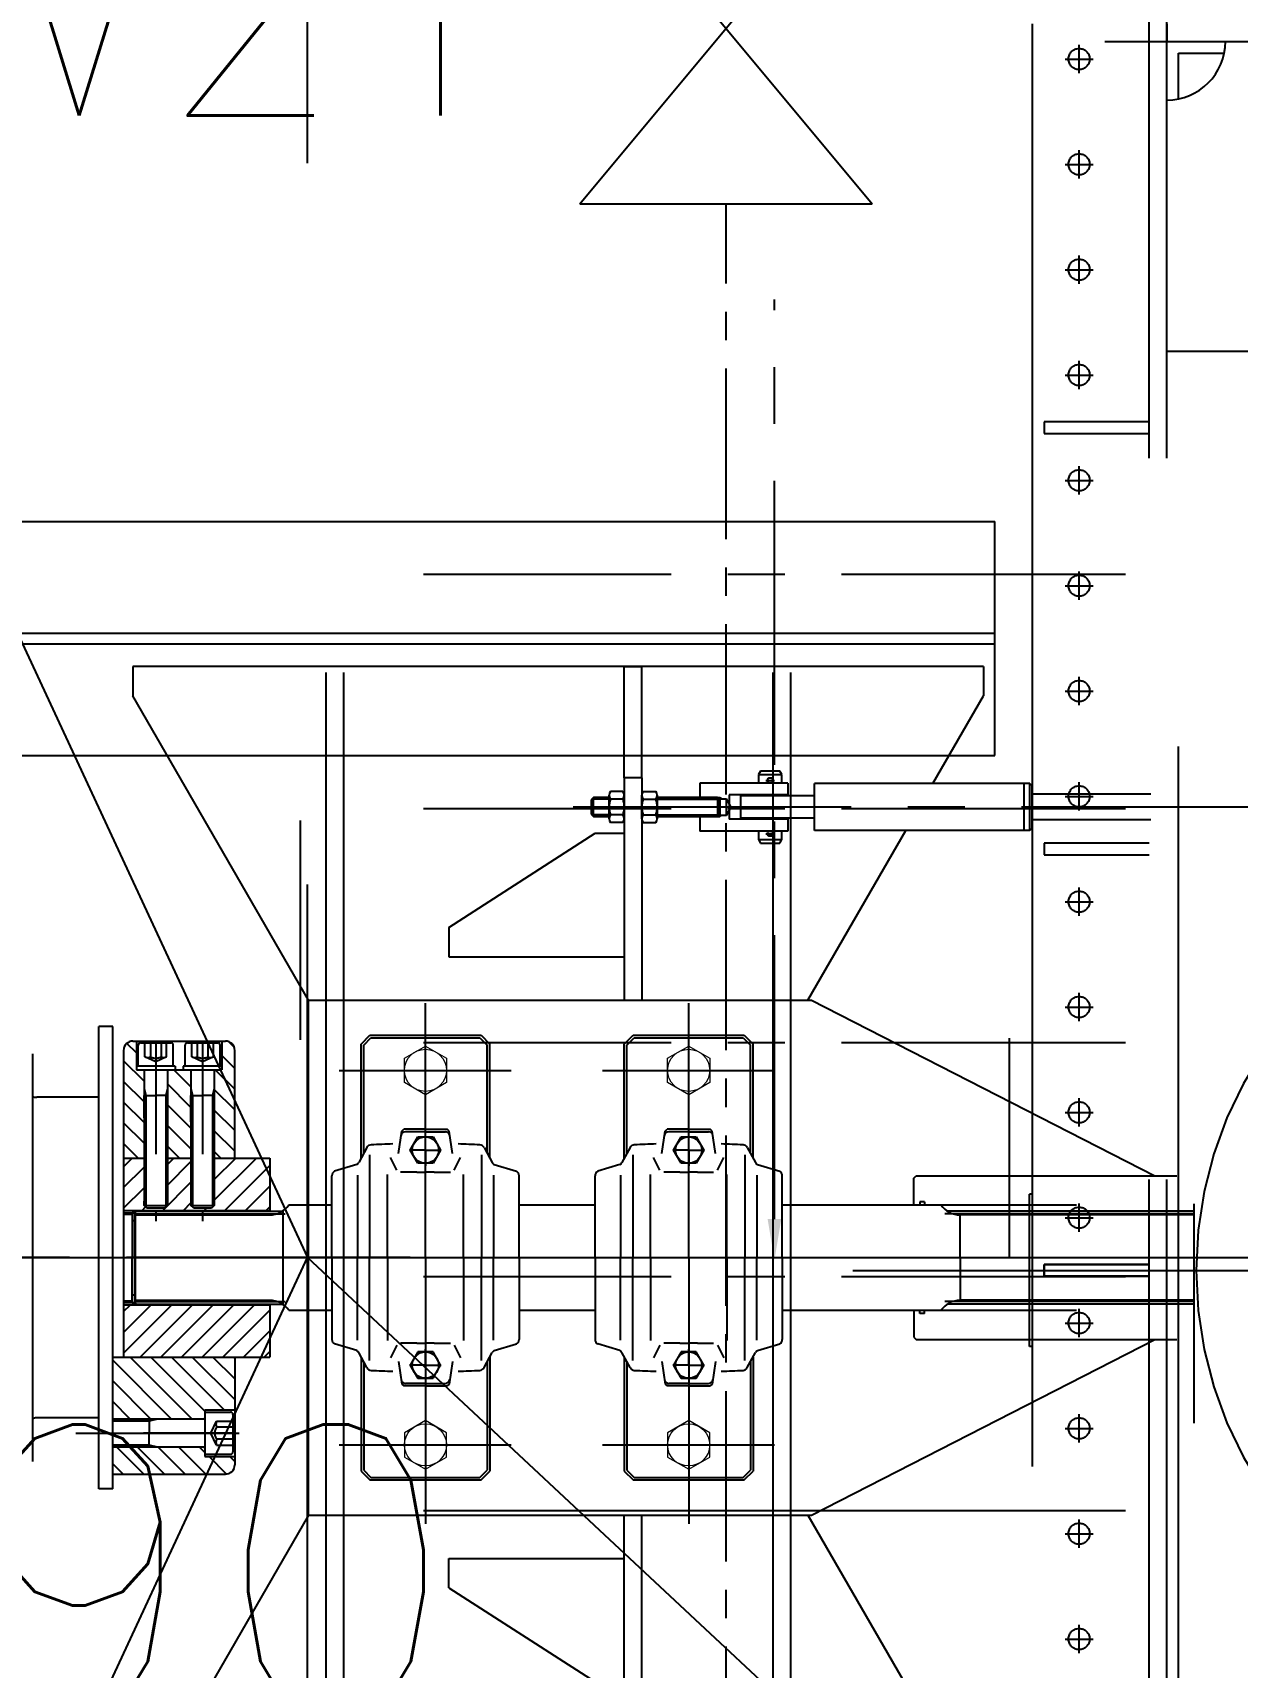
# Model space of a CAD drawing. Header units: millimetres. Extents: x 1638 to 3309, y -435 to 1865.
# Drawn here: x 2386.1 to 2391.4, y -280.11 to -272.92 of the extents above; entities that cross this region are included whole.
import ezdxf

# ---------------------------------------------------------------- set-up
doc = ezdxf.new("R2010")
doc.units = ezdxf.units.MM
for name, pattern in [('CENTER', [2, 1.25, -0.25, 0.25, -0.25]), ('CENTER2', [1.125, 0.75, -0.125, 0.125, -0.125]), ('HIDDEN', [9.525, 6.35, -3.175]), ('STRICHPUNKTIERT', [1, 0.5, -0.25, 0, -0.25]), ('VERDECKT', [0.375, 0.25, -0.125])]:
    doc.linetypes.add(name, pattern=pattern)
for name, color, linetype in [('25C', 3, 'Continuous'), ('25D', 3, 'CENTER'), ('25H', 2, 'HIDDEN'), ('35C', 2, 'Continuous'), ('50C', 7, 'Continuous'), ('Frame', 243, 'Continuous'), ('HATCH25C', 1, 'Continuous'), ('MC_1_2_025', 2, 'Continuous'), ('MC_1_7_050', 7, 'Continuous'), ('MC_3_2_025', 2, 'HIDDEN'), ('MC_6_3_025', 3, 'Continuous'), ('Ref-1', 6, 'CENTER'), ('Ref-2', 6, 'HIDDEN')]:
    doc.layers.add(name, color=color, linetype=linetype)
doc.layers.add('ballast', color=1, linetype='HIDDEN', lineweight=25)
doc.styles.add('ROMANS', font='ROMANS.SHX')

# ---------------------------------------------------------------- blocks, each defined once
blk = doc.blocks.new('EXISTING BALLAST SYSTEM')
at = {"color": 8, "linetype": 'HIDDEN'}
for p, q in [((2387.3074, -292.5447), (2387.3074, -264.0777)), ((2397.9435, -288.2366), (2387.3074, -278.3112))]:
    blk.add_line(p, q, dxfattribs=at)
at = {"color": 8}
for p, q in [((2388.506, -273.6729), (2389.7938, -272.1275)), ((2388.506, -272.1275), (2389.7938, -273.6729)), ((2391.0137, -284.3169), (2391.0137, -272.4177)), ((2391.091, -284.3169), (2391.091, -272.4177)), ((2391.091, -272.9586), (2391.091, -272.6855)), ((2390.4986, -272.8813), (2390.4986, -283.8533)), ((2391.091, -272.8813), (2391.091, -272.9586)), ((2390.818, -272.9586), (2391.091, -272.9586)), ((2391.091, -273.2316), (2391.091, -272.9586)), ((2391.091, -272.9586), (2399.3226, -272.9586)), ((2391.091, -272.9586), (2391.091, -272.9586)), ((2391.091, -272.9586), (2391.091, -272.9586)), ((2391.091, -272.9586), (2391.364, -272.9586)), ((2390.7046, -273.0358), (2390.7046, -272.974)), ((2391.1425, -273.2109), (2391.1425, -273.0101)), ((2391.1425, -273.0101), (2391.3433, -273.0101)), ((2390.6428, -273.0358), (2390.7046, -273.0358)), ((2390.7046, -273.0976), (2390.7046, -273.0358)), ((2390.7046, -273.0358), (2390.7046, -273.0358)), ((2390.7046, -273.0358), (2390.7046, -273.0358)), ((2390.7046, -273.0358), (2390.7665, -273.0358)), ((2390.7046, -273.4994), (2390.7046, -273.4376)), ((2390.6428, -273.4994), (2390.7046, -273.4994)), ((2390.7046, -273.4994), (2390.7046, -273.4994)), ((2390.7046, -273.4994), (2390.7046, -273.4994)), ((2390.7046, -273.5612), (2390.7046, -273.4994)), ((2390.7046, -273.4994), (2390.7665, -273.4994)), ((2388.506, -273.6729), (2389.7938, -273.6729)), ((2390.6428, -273.963), (2390.7046, -273.963)), ((2390.7046, -273.963), (2390.7046, -273.9012)), ((2390.7046, -273.963), (2390.7046, -273.963)), ((2390.7046, -273.963), (2390.7046, -273.963)), ((2390.7046, -274.0248), (2390.7046, -273.963)), ((2390.7046, -273.963), (2390.7665, -273.963)), ((2392.044, -274.3236), (2391.091, -274.3236)), ((2390.7046, -274.4266), (2390.7046, -274.3648)), ((2390.6428, -274.4266), (2390.7046, -274.4266)), ((2390.7046, -274.4885), (2390.7046, -274.4266)), ((2390.7046, -274.4266), (2390.7046, -274.4266)), ((2390.7046, -274.4266), (2390.7046, -274.4266)), ((2390.7046, -274.4266), (2390.7665, -274.4266)), ((2390.5501, -274.6327), (2390.5501, -274.6842)), ((2391.0137, -274.6327), (2390.5501, -274.6327)), ((2390.5501, -274.6842), (2391.0137, -274.6842)), ((2390.7046, -274.8902), (2390.7046, -274.8284)), ((2391.1425, -282.411), (2391.1425, -274.7872)), ((2390.6428, -274.8902), (2390.7046, -274.8902)), ((2390.7046, -274.8902), (2390.7046, -274.8902)), ((2390.7046, -274.8902), (2390.7046, -274.8902)), ((2390.7046, -274.9521), (2390.7046, -274.8902)), ((2390.7046, -274.8902), (2390.7665, -274.8902)), ((2390.7046, -275.3539), (2390.7046, -275.292)), ((2390.6428, -275.3539), (2390.7046, -275.3539)), ((2390.7046, -275.4157), (2390.7046, -275.3539)), ((2390.7046, -275.3539), (2390.7665, -275.3539)), ((2390.7046, -275.3539), (2390.7046, -275.3539)), ((2390.7046, -275.3539), (2390.7046, -275.3539)), ((2390.7046, -275.8175), (2390.7046, -275.7556)), ((2390.6428, -275.8175), (2390.7046, -275.8175)), ((2390.7046, -275.8175), (2390.7046, -275.8175)), ((2390.7046, -275.8175), (2390.7046, -275.8175)), ((2390.7046, -275.8793), (2390.7046, -275.8175)), ((2390.7046, -275.8175), (2390.7665, -275.8175)), ((2390.7046, -276.2811), (2390.7046, -276.2192)), ((2390.6428, -276.2811), (2390.7046, -276.2811)), ((2390.7046, -276.2811), (2390.7046, -276.2811)), ((2390.7046, -276.2811), (2390.7046, -276.2811)), ((2390.7046, -276.3429), (2390.7046, -276.2811)), ((2390.7046, -276.2811), (2390.7665, -276.2811)), ((2390.5501, -276.4871), (2390.5501, -276.5386)), ((2391.0137, -276.4871), (2390.5501, -276.4871)), ((2390.5501, -276.5386), (2391.0137, -276.5386)), ((2390.7046, -276.7447), (2390.7046, -276.6829)), ((2390.6428, -276.7447), (2390.7046, -276.7447)), ((2390.7046, -276.7447), (2390.7046, -276.7447)), ((2390.7046, -276.7447), (2390.7046, -276.7447)), ((2390.7046, -276.8065), (2390.7046, -276.7447)), ((2390.7046, -276.7447), (2390.7665, -276.7447)), ((2390.7046, -277.2083), (2390.7046, -277.1465)), ((2390.6428, -277.2083), (2390.7046, -277.2083)), ((2390.7046, -277.2083), (2390.7046, -277.2083)), ((2390.7046, -277.2083), (2390.7046, -277.2083)), ((2390.7046, -277.2701), (2390.7046, -277.2083)), ((2390.7046, -277.2083), (2390.7665, -277.2083)), ((2390.7046, -277.6719), (2390.7046, -277.6101)), ((2390.6428, -277.6719), (2390.7046, -277.6719)), ((2390.7046, -277.6719), (2390.7046, -277.6719)), ((2390.7046, -277.6719), (2390.7046, -277.6719)), ((2390.7046, -277.7337), (2390.7046, -277.6719)), ((2390.7046, -277.6719), (2390.7665, -277.6719)), ((2390.4986, -278.0325), (2390.4857, -278.0325)), ((2390.4857, -278.7021), (2390.4857, -278.0325)), ((2390.6428, -278.1355), (2390.7046, -278.1355)), ((2390.7046, -278.1355), (2390.7046, -278.0737)), ((2390.7046, -278.1355), (2390.7046, -278.1355)), ((2390.7046, -278.1355), (2390.7046, -278.1355)), ((2390.7046, -278.1973), (2390.7046, -278.1355)), ((2390.7046, -278.1355), (2390.7665, -278.1355)), ((2390.5501, -278.3415), (2391.0137, -278.3415)), ((2390.5501, -278.393), (2390.5501, -278.3415)), ((2390.5501, -278.3415), (2390.5501, -278.393)), ((2391.0137, -278.3415), (2390.5501, -278.3415)), ((2389.708, -278.3673), (2398.9158, -278.3673)), ((2391.0137, -278.393), (2390.5501, -278.393)), ((2390.5501, -278.393), (2391.0137, -278.393)), ((2390.7046, -278.5991), (2390.7046, -278.5373)), ((2390.6428, -278.5991), (2390.7046, -278.5991)), ((2390.7046, -278.5991), (2390.7046, -278.5991)), ((2390.7046, -278.5991), (2390.7046, -278.5991)), ((2390.7046, -278.6609), (2390.7046, -278.5991)), ((2390.7046, -278.5991), (2390.7665, -278.5991)), ((2390.4986, -278.7021), (2390.4857, -278.7021)), ((2390.7046, -279.0627), (2390.7046, -279.0009)), ((2390.6428, -279.0627), (2390.7046, -279.0627)), ((2390.7046, -279.0627), (2390.7046, -279.0627)), ((2390.7046, -279.0627), (2390.7046, -279.0627)), ((2390.7046, -279.1245), (2390.7046, -279.0627)), ((2390.7046, -279.0627), (2390.7665, -279.0627)), ((2390.7046, -279.5263), (2390.7046, -279.4645)), ((2390.6428, -279.5263), (2390.7046, -279.5263)), ((2390.7046, -279.5263), (2390.7046, -279.5263)), ((2390.7046, -279.5263), (2390.7046, -279.5263)), ((2390.7046, -279.5881), (2390.7046, -279.5263)), ((2390.7046, -279.5263), (2390.7665, -279.5263)), ((2390.7046, -279.9899), (2390.7046, -279.9281)), ((2390.6428, -279.9899), (2390.7046, -279.9899)), ((2390.7046, -279.9899), (2390.7046, -279.9899)), ((2390.7046, -279.9899), (2390.7046, -279.9899)), ((2390.7046, -280.0517), (2390.7046, -279.9899)), ((2390.7046, -279.9899), (2390.7665, -279.9899))]:
    blk.add_line(p, q, dxfattribs=at)
at = {"color": 8, "linetype": 'CENTER2'}
blk.add_line((2389.1499, -290.8984), (2389.1499, -273.6729), dxfattribs=at)
at = {"color": 8}
for centre in [(2390.7046, -273.0358), (2390.7046, -273.4994), (2390.7046, -273.963), (2390.7046, -274.4266), (2390.7046, -274.8902), (2390.7046, -275.3539), (2390.7046, -275.8175), (2390.7046, -276.2811), (2390.7046, -276.7447), (2390.7046, -277.2083), (2390.7046, -277.6719), (2390.7046, -278.1355), (2390.7046, -278.5991), (2390.7046, -279.0627), (2390.7046, -279.5263), (2390.7046, -279.9899)]:
    blk.add_circle(centre, 0.0464, dxfattribs=at)
for centre, radius, start, end in [((2391.091, -272.9586), 0.2576, 270, 0), ((2392.9454, -278.3673), 1.7256, 90, 270)]:
    blk.add_arc(centre, radius, start, end, dxfattribs=at)
at = {"layer": '25C', "color": 8}
for p, q in [((2387.4468, -277.487), (2388.2046, -277.487)), ((2388.6059, -277.487), (2389.3636, -277.487)), ((2387.58, -277.8586), (2387.58, -278.3112)), ((2387.7, -277.9261), (2387.6722, -277.8702)), ((2387.953, -277.9261), (2387.9808, -277.8702)), ((2388.0731, -277.8586), (2388.0731, -278.3112)), ((2388.739, -277.8586), (2388.739, -278.3112)), ((2388.859, -277.9261), (2388.8313, -277.8702)), ((2389.1121, -277.9261), (2389.1398, -277.8702)), ((2389.2321, -277.8586), (2389.2321, -278.3112)), ((2387.5267, -277.9481), (2387.5267, -278.3112)), ((2387.659, -278.3112), (2387.659, -277.946)), ((2387.7879, -277.9345), (2387.7168, -277.9345)), ((2387.7879, -277.9345), (2387.8265, -277.9345)), ((2387.8652, -277.9345), (2387.8265, -277.9345)), ((2387.8652, -277.9345), (2387.9363, -277.9345)), ((2387.994, -278.3112), (2387.994, -277.946)), ((2388.1264, -277.9481), (2388.1264, -278.3112)), ((2388.6857, -277.9481), (2388.6857, -278.3112)), ((2388.818, -278.3112), (2388.818, -277.946)), ((2388.9469, -277.9345), (2388.8758, -277.9345)), ((2388.9469, -277.9345), (2388.9855, -277.9345)), ((2389.0242, -277.9345), (2388.9855, -277.9345)), ((2389.0242, -277.9345), (2389.0953, -277.9345)), ((2389.153, -278.3112), (2389.153, -277.946)), ((2389.2854, -277.9481), (2389.2854, -278.3112)), ((2386.4975, -278.1137), (2386.549, -278.1137)), ((2386.549, -278.118), (2387.2088, -278.118)), ((2391.2109, -278.118), (2390.1132, -278.118)), ((2387.5267, -278.6743), (2387.5267, -278.3112)), ((2387.58, -278.7638), (2387.58, -278.3112)), ((2387.659, -278.3112), (2387.659, -278.6764)), ((2387.994, -278.3112), (2387.994, -278.6764)), ((2388.0731, -278.7638), (2388.0731, -278.3112)), ((2388.1264, -278.6743), (2388.1264, -278.3112)), ((2388.6857, -278.6743), (2388.6857, -278.3112)), ((2388.739, -278.7638), (2388.739, -278.3112)), ((2388.818, -278.3112), (2388.818, -278.6764)), ((2389.153, -278.3112), (2389.153, -278.6764)), ((2389.2321, -278.7638), (2389.2321, -278.3112)), ((2389.2854, -278.6743), (2389.2854, -278.3112)), ((2386.4975, -278.5088), (2386.549, -278.5088)), ((2386.549, -278.5044), (2387.2088, -278.5044)), ((2391.2109, -278.5044), (2390.1132, -278.5044)), ((2387.7, -278.6963), (2387.6722, -278.7522)), ((2387.7879, -278.6879), (2387.7168, -278.6879)), ((2387.7879, -278.6879), (2387.8265, -278.6879)), ((2387.8652, -278.6879), (2387.8265, -278.6879)), ((2387.8652, -278.6879), (2387.9363, -278.6879)), ((2387.953, -278.6963), (2387.9808, -278.7522)), ((2388.859, -278.6963), (2388.8313, -278.7522)), ((2388.9469, -278.6879), (2388.8758, -278.6879)), ((2388.9469, -278.6879), (2388.9855, -278.6879)), ((2389.0242, -278.6879), (2388.9855, -278.6879)), ((2389.0242, -278.6879), (2389.0953, -278.6879)), ((2389.1121, -278.6963), (2389.1398, -278.7522)), ((2387.4468, -279.1354), (2388.2046, -279.1354)), ((2388.6059, -279.1354), (2389.3636, -279.1354))]:
    blk.add_line(p, q, dxfattribs=at)
at = {"layer": '25D', "color": 8}
for p, q in [((2389.3255, -276.2107), (2389.3632, -276.2107)), ((2391.7007, -276.328), (2388.4772, -276.328)), ((2389.3255, -276.4453), (2389.3632, -276.4453)), ((2387.8265, -278.3112), (2387.8265, -277.1908)), ((2387.8265, -278.3112), (2387.8265, -277.1908)), ((2388.9855, -278.3112), (2388.9855, -277.1908)), ((2388.9855, -278.3112), (2388.9855, -277.1908)), ((2387.7598, -278.3112), (2370.6682, -278.3112)), ((2381.0194, -278.3112), (2394.9228, -278.3112)), ((2385.6402, -278.3112), (2387.1987, -278.3112)), ((2387.8265, -278.3112), (2387.8265, -279.4831)), ((2387.8265, -278.3112), (2387.8265, -279.4831)), ((2388.9855, -278.3112), (2388.9855, -279.4831)), ((2388.9855, -278.3112), (2388.9855, -279.4831)), ((2390.4201, -278.3112), (2392.2248, -278.3112)), ((2386.2866, -279.0839), (2387.0063, -279.0839))]:
    blk.add_line(p, q, dxfattribs=at)
at = {"layer": '25H', "color": 8}
for p, q in [((2385.7548, -275.5631), (2390.3331, -275.5631)), ((2385.7548, -275.6094), (2390.3331, -275.6094)), ((2387.3887, -275.7356), (2387.3887, -280.8868)), ((2387.4659, -275.7356), (2387.4659, -280.8868)), ((2389.356, -275.7356), (2389.356, -280.8868)), ((2389.4333, -275.7356), (2389.4333, -280.8868)), ((2386.6903, -276.1014), (2390.1317, -276.1014))]:
    blk.add_line(p, q, dxfattribs=at)
at = {"layer": '35C', "color": 8}
for p, q in [((2385.8835, -275.0711), (2390.3331, -275.0711)), ((2390.3331, -276.1014), (2390.3331, -275.0711)), ((2390.2832, -275.7099), (2386.5387, -275.7099)), ((2386.5387, -275.7099), (2386.5387, -275.8386)), ((2388.7022, -276.1992), (2388.7022, -275.7099)), ((2388.7022, -275.7099), (2388.7795, -275.7099)), ((2388.7795, -276.1992), (2388.7795, -275.7099)), ((2390.2832, -275.7099), (2390.2832, -275.8386)), ((2387.3114, -277.178), (2386.5387, -275.8386)), ((2390.0604, -276.225), (2390.2832, -275.8386)), ((2385.4461, -276.1014), (2386.6903, -276.1014)), ((2390.1317, -276.1014), (2390.3331, -276.1014)), ((2388.7022, -276.1992), (2388.7022, -277.178)), ((2388.7795, -276.1992), (2388.7022, -276.1992)), ((2388.7795, -276.1992), (2388.7795, -277.178)), ((2389.4216, -276.2224), (2389.0353, -276.2224)), ((2389.0353, -276.2224), (2389.0353, -276.2924)), ((2389.4216, -276.2224), (2389.4216, -276.2739)), ((2389.4216, -276.2739), (2389.164, -276.2739)), ((2389.164, -276.2739), (2389.164, -276.3821)), ((2389.0353, -276.3636), (2389.0353, -276.4336)), ((2389.4216, -276.3821), (2389.164, -276.3821)), ((2389.4216, -276.3821), (2389.4216, -276.4336)), ((2387.9295, -276.8585), (2388.5734, -276.4434)), ((2388.5734, -276.4434), (2388.7022, -276.4434)), ((2389.4216, -276.4336), (2389.0353, -276.4336)), ((2389.5106, -277.178), (2389.9415, -276.431)), ((2387.9295, -276.8585), (2387.9295, -276.9873)), ((2387.9295, -276.9873), (2388.7022, -276.9873)), ((2387.3114, -279.4445), (2387.3114, -277.178)), ((2387.3114, -277.178), (2389.5264, -277.178)), ((2389.5264, -277.178), (2391.0382, -277.9506)), ((2389.5264, -279.4445), (2391.0382, -278.6718)), ((2387.3114, -279.4445), (2386.5387, -280.7838)), ((2387.3114, -279.4445), (2389.5264, -279.4445)), ((2388.7022, -280.4232), (2388.7022, -279.4445)), ((2388.7795, -280.4232), (2388.7795, -279.4445)), ((2389.5106, -279.4445), (2389.9415, -280.1914)), ((2387.9295, -279.7639), (2387.9295, -279.6351)), ((2387.9295, -279.6351), (2388.7022, -279.6351)), ((2387.9295, -279.7639), (2388.5734, -280.179))]:
    blk.add_line(p, q, dxfattribs=at)
at = {"layer": '50C', "color": 8}
for p, q in [((2389.3017, -276.1695), (2389.2928, -276.185)), ((2389.2928, -276.185), (2389.2928, -276.2224)), ((2389.2928, -276.185), (2389.3958, -276.185)), ((2389.3869, -276.1695), (2389.3017, -276.1695)), ((2389.3958, -276.185), (2389.3869, -276.1695)), ((2389.3958, -276.2224), (2389.3958, -276.185)), ((2390.4879, -276.225), (2389.5401, -276.225)), ((2389.5401, -276.431), (2389.5401, -276.225)), ((2390.4621, -276.431), (2390.4621, -276.225)), ((2390.4879, -276.225), (2390.4982, -276.2353)), ((2390.4879, -276.431), (2390.4879, -276.225)), ((2390.4982, -276.4207), (2390.4982, -276.2353)), ((2389.5401, -276.2791), (2389.2155, -276.2791)), ((2389.2155, -276.3769), (2389.2155, -276.2791)), ((2391.0198, -276.2713), (2390.4982, -276.2713)), ((2389.5401, -276.3769), (2389.2155, -276.3769)), ((2391.0198, -276.3847), (2390.4982, -276.3847)), ((2389.2928, -276.4336), (2389.2928, -276.4711)), ((2389.2928, -276.4711), (2389.3017, -276.4865)), ((2389.2928, -276.4711), (2389.3958, -276.4711)), ((2389.3869, -276.4865), (2389.3958, -276.4711)), ((2389.3958, -276.4711), (2389.3958, -276.4336)), ((2390.4879, -276.431), (2389.5401, -276.431)), ((2390.4982, -276.4207), (2390.4879, -276.431)), ((2389.3017, -276.4865), (2389.3869, -276.4865)), ((2386.3878, -279.3286), (2386.3878, -277.2939)), ((2386.4496, -277.2939), (2386.3878, -277.2939)), ((2386.4496, -279.3286), (2386.4496, -277.2939)), ((2387.5432, -277.3711), (2387.5818, -277.3325)), ((2387.5548, -277.3759), (2387.5866, -277.3441)), ((2387.5818, -277.3325), (2388.0712, -277.3325)), ((2387.5866, -277.3441), (2388.0664, -277.3441)), ((2388.0664, -277.3441), (2388.0982, -277.3759)), ((2388.0712, -277.3325), (2388.1098, -277.3711)), ((2388.7022, -277.3711), (2388.7409, -277.3325)), ((2388.7138, -277.3759), (2388.7457, -277.3441)), ((2388.7409, -277.3325), (2389.2302, -277.3325)), ((2388.7457, -277.3441), (2389.2254, -277.3441)), ((2389.2254, -277.3441), (2389.2573, -277.3759)), ((2389.2302, -277.3325), (2389.2689, -277.3711)), ((2386.0972, -279.2087), (2386.0972, -277.4137)), ((2386.4975, -277.3995), (2386.4975, -278.7491)), ((2386.5387, -277.3582), (2386.9457, -277.3582)), ((2386.5542, -277.3582), (2386.5542, -277.4844)), ((2386.9302, -277.3582), (2386.9302, -277.4844)), ((2386.9869, -277.8734), (2386.9869, -277.3995)), ((2387.5432, -277.8734), (2387.5432, -277.3711)), ((2387.5548, -277.8521), (2387.5548, -277.3759)), ((2388.0982, -277.8521), (2388.0982, -277.3759)), ((2388.1098, -277.8734), (2388.1098, -277.3711)), ((2388.7022, -277.8734), (2388.7022, -277.3711)), ((2388.7138, -277.8521), (2388.7138, -277.3759)), ((2389.2573, -277.8521), (2389.2573, -277.3759)), ((2389.2689, -277.8734), (2389.2689, -277.3711)), ((2386.7242, -277.469), (2386.5542, -277.469)), ((2386.7242, -277.469), (2386.7242, -277.4844)), ((2386.7602, -277.469), (2386.7602, -277.4844)), ((2386.768, -277.469), (2386.7602, -277.469)), ((2386.9302, -277.469), (2386.768, -277.469)), ((2386.3878, -277.6055), (2386.1148, -277.6055)), ((2387.7079, -277.8534), (2387.7225, -277.7542)), ((2387.7225, -277.7542), (2387.7314, -277.7465)), ((2387.8265, -277.7465), (2387.7314, -277.7465)), ((2387.8265, -277.7576), (2387.7387, -277.7576)), ((2387.8265, -277.7465), (2387.9217, -277.7465)), ((2387.8265, -277.7576), (2387.9144, -277.7576)), ((2387.9305, -277.7542), (2387.9217, -277.7465)), ((2387.9452, -277.8534), (2387.9305, -277.7542)), ((2388.8669, -277.8534), (2388.8815, -277.7542)), ((2388.8815, -277.7542), (2388.8904, -277.7465)), ((2388.9855, -277.7465), (2388.8904, -277.7465)), ((2388.9855, -277.7576), (2388.8977, -277.7576)), ((2388.9855, -277.7465), (2389.0807, -277.7465)), ((2388.9855, -277.7576), (2389.0734, -277.7576)), ((2389.0896, -277.7542), (2389.0807, -277.7465)), ((2389.1042, -277.8534), (2389.0896, -277.7542)), ((2387.5685, -277.8269), (2387.5326, -277.8929)), ((2388.0845, -277.8269), (2388.1205, -277.8929)), ((2388.7275, -277.8269), (2388.6916, -277.8929)), ((2389.2435, -277.8269), (2389.2795, -277.8929)), ((2386.4975, -277.8734), (2386.5877, -277.8734)), ((2386.6907, -277.8734), (2386.7937, -277.8734)), ((2386.8967, -277.8734), (2387.1414, -277.8734)), ((2387.1414, -277.8734), (2387.1414, -278.1067)), ((2387.524, -277.9018), (2387.4259, -277.931)), ((2388.1291, -277.9018), (2388.2272, -277.931)), ((2388.683, -277.9018), (2388.5849, -277.931)), ((2389.2881, -277.9018), (2389.3862, -277.931)), ((2387.4144, -278.3112), (2387.4144, -277.951)), ((2388.2386, -278.3112), (2388.2386, -277.951)), ((2388.5734, -278.3112), (2388.5734, -277.951)), ((2389.3976, -278.3112), (2389.3976, -277.951)), ((2389.9771, -277.9609), (2389.9874, -277.9506)), ((2389.9771, -278.0794), (2389.9771, -277.9609)), ((2389.9874, -277.9506), (2391.1354, -277.9506)), ((2390.0029, -278.0658), (2390.0029, -278.0794)), ((2390.0238, -278.0658), (2390.0029, -278.0658)), ((2390.0238, -278.0658), (2390.0238, -278.0794)), ((2386.4975, -278.1036), (2387.1414, -278.1036)), ((2386.4975, -278.1206), (2386.5349, -278.1206)), ((2386.5349, -278.1116), (2386.549, -278.1116)), ((2386.5349, -278.1116), (2386.5349, -278.3112)), ((2386.5362, -278.1116), (2386.5362, -278.3112)), ((2386.549, -278.1119), (2386.5542, -278.1067)), ((2386.549, -278.1116), (2386.549, -278.3112)), ((2386.549, -278.3112), (2386.549, -278.1119)), ((2386.549, -278.1232), (2387.1414, -278.1232)), ((2386.5542, -278.1067), (2387.1973, -278.1067)), ((2387.1996, -278.5173), (2387.1996, -278.1052)), ((2387.2257, -278.0794), (2387.4144, -278.0794)), ((2388.2386, -278.0794), (2388.5734, -278.0794)), ((2389.3976, -278.0794), (2390.1224, -278.0794)), ((2390.1224, -278.0794), (2390.6932, -278.0794)), ((2391.2109, -278.1067), (2390.1247, -278.1067)), ((2391.2109, -278.1232), (2390.1806, -278.1232)), ((2390.1806, -278.3112), (2390.1806, -278.1232)), ((2386.5362, -278.1477), (2386.549, -278.1477)), ((2386.5349, -278.5108), (2386.5349, -278.3112)), ((2386.5362, -278.5108), (2386.5362, -278.3112)), ((2386.549, -278.3112), (2386.549, -278.5106)), ((2386.549, -278.5108), (2386.549, -278.3112)), ((2387.4144, -278.3112), (2387.4144, -278.6714)), ((2388.2386, -278.3112), (2388.2386, -278.6714)), ((2388.5734, -278.3112), (2388.5734, -278.6714)), ((2389.3976, -278.3112), (2389.3976, -278.6714)), ((2390.1806, -278.3112), (2390.1806, -278.4992)), ((2386.5362, -278.4748), (2386.549, -278.4748)), ((2386.549, -278.4992), (2387.1414, -278.4992)), ((2391.2109, -278.4992), (2390.1806, -278.4992)), ((2386.4975, -278.5018), (2386.5349, -278.5018)), ((2386.4975, -278.5188), (2387.1414, -278.5188)), ((2386.5349, -278.5108), (2386.549, -278.5108)), ((2386.549, -278.5106), (2386.5542, -278.5157)), ((2386.5542, -278.5157), (2387.1973, -278.5157)), ((2387.1414, -278.5157), (2387.1414, -278.7491)), ((2387.2257, -278.543), (2387.4144, -278.543)), ((2388.2386, -278.543), (2388.5734, -278.543)), ((2389.3976, -278.543), (2390.1224, -278.543)), ((2389.9771, -278.543), (2389.9771, -278.6615)), ((2390.0029, -278.5567), (2390.0029, -278.543)), ((2390.0238, -278.5567), (2390.0029, -278.5567)), ((2390.0238, -278.5567), (2390.0238, -278.543)), ((2390.1224, -278.543), (2390.6932, -278.543)), ((2391.2109, -278.5157), (2390.1247, -278.5157)), ((2387.524, -278.7206), (2387.4259, -278.6914)), ((2388.1291, -278.7206), (2388.2272, -278.6914)), ((2388.683, -278.7206), (2388.5849, -278.6914)), ((2389.2881, -278.7206), (2389.3862, -278.6914)), ((2389.9771, -278.6615), (2389.9874, -278.6718)), ((2389.9874, -278.6718), (2391.1354, -278.6718)), ((2386.446, -278.7491), (2387.1414, -278.7491)), ((2386.9869, -278.7491), (2386.9869, -279.223)), ((2387.5685, -278.7955), (2387.5326, -278.7295)), ((2387.5432, -278.749), (2387.5432, -279.2513)), ((2387.5548, -278.7703), (2387.5548, -279.2465)), ((2387.7079, -278.769), (2387.7225, -278.8683)), ((2387.9452, -278.769), (2387.9305, -278.8683)), ((2388.0845, -278.7955), (2388.1205, -278.7295)), ((2388.0982, -278.7703), (2388.0982, -279.2465)), ((2388.1098, -278.749), (2388.1098, -279.2513)), ((2388.7275, -278.7955), (2388.6916, -278.7295)), ((2388.7022, -278.749), (2388.7022, -279.2513)), ((2388.7138, -278.7703), (2388.7138, -279.2465)), ((2388.8669, -278.769), (2388.8815, -278.8683)), ((2389.1042, -278.769), (2389.0896, -278.8683)), ((2389.2435, -278.7955), (2389.2795, -278.7295)), ((2389.2573, -278.7703), (2389.2573, -279.2465)), ((2389.2689, -278.749), (2389.2689, -279.2513)), ((2387.7225, -278.8683), (2387.7314, -278.8759)), ((2387.8265, -278.8759), (2387.7314, -278.8759)), ((2387.8265, -278.8648), (2387.7387, -278.8648)), ((2387.8265, -278.8648), (2387.9144, -278.8648)), ((2387.8265, -278.8759), (2387.9217, -278.8759)), ((2387.9305, -278.8683), (2387.9217, -278.8759)), ((2388.8815, -278.8683), (2388.8904, -278.8759)), ((2388.9855, -278.8759), (2388.8904, -278.8759)), ((2388.9855, -278.8648), (2388.8977, -278.8648)), ((2388.9855, -278.8648), (2389.0734, -278.8648)), ((2388.9855, -278.8759), (2389.0807, -278.8759)), ((2389.0896, -278.8683), (2389.0807, -278.8759)), ((2386.8555, -278.9809), (2386.8555, -279.1869)), ((2386.8555, -278.9809), (2386.9869, -278.9809)), ((2386.3878, -279.0169), (2386.1148, -279.0169)), ((2386.8555, -279.1869), (2386.9869, -279.1869)), ((2386.4496, -279.2642), (2386.9457, -279.2642)), ((2387.5432, -279.2513), (2387.5818, -279.2899)), ((2387.5548, -279.2465), (2387.5866, -279.2783)), ((2387.5818, -279.2899), (2388.0712, -279.2899)), ((2387.5866, -279.2783), (2388.0664, -279.2783)), ((2388.0664, -279.2783), (2388.0982, -279.2465)), ((2388.0712, -279.2899), (2388.1098, -279.2513)), ((2388.7022, -279.2513), (2388.7409, -279.2899)), ((2388.7138, -279.2465), (2388.7457, -279.2783)), ((2388.7409, -279.2899), (2389.2302, -279.2899)), ((2388.7457, -279.2783), (2389.2254, -279.2783)), ((2389.2254, -279.2783), (2389.2573, -279.2465)), ((2389.2302, -279.2899), (2389.2689, -279.2513)), ((2386.4496, -279.3286), (2386.3878, -279.3286))]:
    blk.add_line(p, q, dxfattribs=at)
for centre in [(2389.3443, -276.2107), (2389.3443, -276.4453)]:
    blk.add_circle(centre, 0.0117, dxfattribs=at)
for centre, radius, start, end in [((2386.5387, -277.3995), 0.0412, 90, 180), ((2386.9457, -277.3995), 0.0412, 0, 90), ((2386.1148, -277.554), 0.0515, 250.07126, 270), ((2387.7387, -277.7769), 0.0193, 90, 171.62133), ((2387.9144, -277.7769), 0.0193, 8.37867, 90), ((2388.8977, -277.7769), 0.0193, 90, 171.62133), ((2389.0734, -277.7769), 0.0193, 8.37867, 90), ((2387.5889, -277.838), 0.0232, 94.05768, 151.43078), ((2387.7826, -281.5824), 3.7726, 91.512, 92.96874), ((2387.8704, -281.5824), 3.7726, 87.03126, 88.488), ((2388.0642, -277.838), 0.0232, 28.56922, 85.94232), ((2388.7479, -277.838), 0.0232, 94.05768, 151.43078), ((2388.9416, -281.5824), 3.7726, 91.512, 92.96874), ((2389.0294, -281.5824), 3.7726, 87.03126, 88.488), ((2389.2232, -277.838), 0.0232, 28.56922, 85.94232), ((2387.5122, -277.8818), 0.0232, 300.39475, 331.43078), ((2388.1408, -277.8818), 0.0232, 208.56922, 239.60525), ((2388.6712, -277.8818), 0.0232, 300.39475, 331.43078), ((2389.2998, -277.8818), 0.0232, 208.56922, 239.60525), ((2387.4376, -277.951), 0.0232, 120.39475, 180), ((2388.2154, -277.951), 0.0232, 0, 59.60525), ((2388.5966, -277.951), 0.0232, 120.39475, 180), ((2389.3745, -277.951), 0.0232, 0, 59.60525), ((2387.1414, -278.0202), 0.103, 270, 324.90037), ((2390.1806, -278.0202), 0.103, 215.09963, 270), ((2387.1414, -278.6023), 0.103, 35.09963, 90), ((2390.1806, -278.6023), 0.103, 90, 144.90037), ((2387.4376, -278.6714), 0.0232, 180, 239.60525), ((2388.2154, -278.6714), 0.0232, 300.39475, 0), ((2388.5966, -278.6714), 0.0232, 180, 239.60525), ((2389.3745, -278.6714), 0.0232, 300.39475, 0), ((2387.5122, -278.7406), 0.0232, 28.56922, 59.60525), ((2388.1408, -278.7406), 0.0232, 120.39475, 151.43078), ((2388.6712, -278.7406), 0.0232, 28.56922, 59.60525), ((2389.2998, -278.7406), 0.0232, 120.39475, 151.43078), ((2387.5889, -278.7844), 0.0232, 208.56922, 265.94232), ((2387.7826, -275.04), 3.7726, 267.03126, 268.488), ((2387.7387, -278.8455), 0.0193, 188.37867, 270), ((2387.9144, -278.8455), 0.0193, 270, 351.62133), ((2387.8704, -275.04), 3.7726, 271.512, 272.96874), ((2388.0642, -278.7844), 0.0232, 274.05768, 331.43078), ((2388.7479, -278.7844), 0.0232, 208.56922, 265.94232), ((2388.9416, -275.04), 3.7726, 267.03126, 268.488), ((2388.8977, -278.8455), 0.0193, 188.37867, 270), ((2389.0734, -278.8455), 0.0193, 270, 351.62133), ((2389.0294, -275.04), 3.7726, 271.512, 272.96874), ((2389.2232, -278.7844), 0.0232, 274.05768, 331.43078), ((2386.1148, -279.0684), 0.0515, 90, 109.92874), ((2386.9457, -279.223), 0.0412, 270, 0)]:
    blk.add_arc(centre, radius, start, end, dxfattribs=at)
at = {"layer": 'Frame', "color": 8}
for p, q in [((2387.2761, -277.3531), (2387.2761, -276.3873)), ((2387.3074, -278.3112), (2387.3074, -276.7024)), ((2390.3982, -278.3112), (2390.3982, -277.3454)), ((2391.2107, -279.0396), (2391.2107, -278.0738)), ((2313.1304, -278.3112), (2439.8495, -278.3112))]:
    blk.add_line(p, q, dxfattribs=at)
at = {"layer": 'HATCH25C', "color": 8, "linetype": 'Continuous'}
for p, q in [((2386.5542, -277.4105), (2386.5119, -277.3682)), ((2386.9844, -277.3854), (2386.9597, -277.3607)), ((2386.5877, -277.535), (2386.4975, -277.4449)), ((2386.7937, -277.559), (2386.7192, -277.4844)), ((2386.9869, -277.57), (2386.9013, -277.4844)), ((2386.9869, -277.479), (2386.9302, -277.4223)), ((2386.5877, -277.6261), (2386.4975, -277.536)), ((2386.7937, -277.65), (2386.6907, -277.547)), ((2386.5877, -277.7172), (2386.4975, -277.627)), ((2386.9869, -277.6611), (2386.8967, -277.5709)), ((2386.7937, -277.7411), (2386.6907, -277.6381)), ((2386.9869, -277.7521), (2386.8967, -277.662)), ((2386.5877, -277.8082), (2386.4975, -277.7181)), ((2386.7937, -277.8321), (2386.6907, -277.7291)), ((2386.9869, -277.8432), (2386.8967, -277.7531)), ((2386.5617, -277.8734), (2386.4975, -277.8091)), ((2386.7439, -277.8734), (2386.6907, -277.8202)), ((2386.926, -277.8734), (2386.8967, -277.8441)), ((2386.4975, -277.9117), (2386.5359, -277.8734)), ((2386.4975, -278.0028), (2386.5877, -277.9126)), ((2386.6907, -277.9007), (2386.718, -277.8734)), ((2386.6907, -277.9917), (2386.7937, -277.8887)), ((2386.8967, -277.8767), (2386.9001, -277.8734)), ((2386.8967, -277.9678), (2386.9912, -277.8734)), ((2386.8967, -278.0588), (2387.0822, -277.8734)), ((2386.943, -278.1036), (2387.1414, -277.9052)), ((2386.6698, -278.1036), (2386.7937, -277.9798)), ((2386.4975, -278.0938), (2386.5877, -278.0037)), ((2387.0341, -278.1036), (2387.1414, -277.9963)), ((2386.5788, -278.1036), (2386.5944, -278.088)), ((2386.7609, -278.1036), (2386.7937, -278.0708)), ((2386.852, -278.1036), (2386.8613, -278.0942)), ((2387.1251, -278.1036), (2387.1414, -278.0874)), ((2386.4975, -278.5491), (2386.5278, -278.5188)), ((2386.4975, -278.6402), (2386.6189, -278.5188)), ((2386.4975, -278.7312), (2386.71, -278.5188)), ((2386.5708, -278.7491), (2386.801, -278.5188)), ((2386.6618, -278.7491), (2386.8921, -278.5188)), ((2386.7529, -278.7491), (2386.9831, -278.5188)), ((2386.844, -278.7491), (2387.0742, -278.5188)), ((2386.935, -278.7491), (2387.1414, -278.5427)), ((2387.0261, -278.7491), (2387.1414, -278.6337)), ((2386.7088, -279.0221), (2386.4496, -278.7629)), ((2386.7998, -279.0221), (2386.5268, -278.7491)), ((2386.8555, -278.9867), (2386.6179, -278.7491)), ((2386.9408, -278.9809), (2386.709, -278.7491)), ((2386.9869, -278.9359), (2386.8, -278.7491)), ((2386.9869, -278.8449), (2386.8911, -278.7491)), ((2386.9869, -278.7538), (2386.9821, -278.7491)), ((2387.1171, -278.7491), (2387.1414, -278.7248)), ((2386.6177, -279.0221), (2386.4496, -278.854)), ((2386.5267, -279.0221), (2386.4496, -278.945)), ((2386.5866, -279.2642), (2386.4682, -279.1457)), ((2386.6777, -279.2642), (2386.5592, -279.1457)), ((2386.7688, -279.2642), (2386.6503, -279.1457)), ((2386.8598, -279.2642), (2386.7414, -279.1457)), ((2386.8555, -279.1688), (2386.8324, -279.1457)), ((2386.4956, -279.2642), (2386.4496, -279.2182)), ((2386.9506, -279.2639), (2386.8736, -279.1869)), ((2386.9869, -279.2091), (2386.9647, -279.1869))]:
    blk.add_line(p, q, dxfattribs=at)
at = {"layer": 'MC_1_2_025', "color": 8}
for p, q in [((2388.6353, -276.2931), (2388.5602, -276.2931)), ((2388.8465, -276.2931), (2389.1188, -276.2931)), ((2389.0353, -276.2868), (2389.1228, -276.2868)), ((2389.1228, -276.2868), (2389.1311, -276.2924)), ((2388.6353, -276.3629), (2388.5602, -276.3629)), ((2388.8465, -276.3629), (2389.1188, -276.3629)), ((2389.0353, -276.3692), (2389.1228, -276.3692)), ((2389.1228, -276.3692), (2389.1311, -276.3636)), ((2386.5877, -277.5669), (2386.5956, -277.5978)), ((2386.5956, -277.5978), (2386.5956, -278.0814)), ((2386.6907, -277.5669), (2386.6828, -277.5978)), ((2386.6828, -277.5978), (2386.6828, -278.0814)), ((2386.7937, -277.5669), (2386.8016, -277.5978)), ((2386.8016, -277.5978), (2386.8016, -277.6958)), ((2386.8967, -277.5669), (2386.8888, -277.5978)), ((2386.8888, -277.5978), (2386.8888, -277.6958)), ((2386.8016, -277.6958), (2386.8016, -278.0814)), ((2386.8888, -277.6958), (2386.8888, -278.0814)), ((2386.5956, -278.0635), (2386.5956, -278.0893)), ((2386.6828, -278.0635), (2386.6828, -278.0893)), ((2386.6106, -279.0316), (2386.4496, -279.0316)), ((2386.6467, -279.0221), (2386.6106, -279.0316)), ((2386.6106, -279.1362), (2386.4496, -279.1362)), ((2386.6467, -279.1457), (2386.6106, -279.1362))]:
    blk.add_line(p, q, dxfattribs=at)
at = {"layer": 'MC_1_7_050', "color": 8}
for p, q in [((2388.6963, -276.2592), (2388.6412, -276.2592)), ((2388.7854, -276.2592), (2388.8406, -276.2592)), ((2388.5665, -276.2868), (2388.5562, -276.2971)), ((2388.5562, -276.2971), (2388.5562, -276.3589)), ((2388.6353, -276.2868), (2388.5665, -276.2868)), ((2388.5665, -276.3692), (2388.5665, -276.2868)), ((2388.6353, -276.3796), (2388.6353, -276.2764)), ((2388.6963, -276.2936), (2388.6412, -276.2936)), ((2388.7022, -276.2764), (2388.7022, -276.3796)), ((2388.7795, -276.3796), (2388.7795, -276.2764)), ((2388.7854, -276.2936), (2388.8406, -276.2936)), ((2388.8465, -276.2764), (2388.8465, -276.3796)), ((2388.8465, -276.2868), (2389.1125, -276.2868)), ((2389.1125, -276.2868), (2388.8465, -276.2868)), ((2389.0385, -276.2924), (2389.0353, -276.2868)), ((2389.0385, -276.2924), (2389.1527, -276.2924)), ((2389.0385, -276.2924), (2389.0385, -276.2931)), ((2389.1228, -276.2971), (2389.1125, -276.2868)), ((2389.1125, -276.2868), (2389.1125, -276.3692)), ((2389.1228, -276.2868), (2389.1228, -276.3692)), ((2389.1228, -276.3589), (2389.1228, -276.2971)), ((2389.1733, -276.328), (2389.1527, -276.2924)), ((2389.1527, -276.3636), (2389.1527, -276.2924)), ((2389.1527, -276.3636), (2389.1733, -276.328)), ((2388.5562, -276.3589), (2388.5665, -276.3692)), ((2388.6353, -276.3692), (2388.5665, -276.3692)), ((2388.5665, -276.3692), (2388.6353, -276.3692)), ((2388.6963, -276.3624), (2388.6412, -276.3624)), ((2388.6963, -276.3968), (2388.6412, -276.3968)), ((2388.7854, -276.3624), (2388.8406, -276.3624)), ((2388.7854, -276.3968), (2388.8406, -276.3968)), ((2388.8465, -276.3692), (2389.1125, -276.3692)), ((2389.0385, -276.3636), (2389.0353, -276.3692)), ((2389.0385, -276.3629), (2389.0385, -276.3636)), ((2389.0385, -276.3636), (2389.1527, -276.3636)), ((2389.1125, -276.3692), (2389.1228, -276.3589)), ((2386.5619, -277.469), (2386.5619, -277.3763)), ((2386.5722, -277.366), (2386.7061, -277.366)), ((2386.7164, -277.469), (2386.7164, -277.3763)), ((2386.768, -277.469), (2386.768, -277.3763)), ((2386.7783, -277.366), (2386.9122, -277.366)), ((2386.9225, -277.469), (2386.9225, -277.3763)), ((2386.5542, -277.4844), (2386.7602, -277.4844)), ((2386.5877, -277.4844), (2386.5877, -278.0814)), ((2386.6907, -277.4844), (2386.6907, -278.0814)), ((2386.7602, -277.4844), (2386.9302, -277.4844)), ((2386.7937, -277.4844), (2386.7937, -278.0814)), ((2386.8967, -277.4844), (2386.8967, -278.0814)), ((2386.5877, -277.6958), (2386.5877, -277.5978)), ((2386.5877, -277.5978), (2386.6392, -277.5978)), ((2386.6907, -277.5978), (2386.6392, -277.5978)), ((2386.6907, -277.6958), (2386.6907, -277.5978)), ((2386.7937, -277.6958), (2386.7937, -277.5978)), ((2386.7937, -277.5978), (2386.8452, -277.5978)), ((2386.8967, -277.5978), (2386.8452, -277.5978)), ((2386.8967, -277.6958), (2386.8967, -277.5978)), ((2386.7937, -277.7137), (2386.7937, -277.6958)), ((2386.7937, -277.6958), (2386.7937, -277.7137)), ((2386.8967, -277.6958), (2386.8967, -277.7137)), ((2387.7596, -277.8381), (2387.7931, -277.7802)), ((2387.7931, -277.8961), (2387.7596, -277.8381)), ((2387.7931, -277.7802), (2387.86, -277.7802)), ((2387.86, -277.7802), (2387.8934, -277.8381)), ((2387.8934, -277.8381), (2387.86, -277.8961)), ((2388.9186, -277.8381), (2388.9521, -277.7802)), ((2388.9521, -277.8961), (2388.9186, -277.8381)), ((2388.9521, -277.7802), (2389.019, -277.7802)), ((2389.019, -277.7802), (2389.0525, -277.8381)), ((2389.0525, -277.8381), (2389.019, -277.8961)), ((2387.86, -277.8961), (2387.7931, -277.8961)), ((2389.019, -277.8961), (2388.9521, -277.8961)), ((2386.5877, -278.0814), (2386.5877, -278.0635)), ((2386.5877, -278.0635), (2386.5877, -278.0814)), ((2386.6907, -278.0635), (2386.6907, -278.0814)), ((2386.5877, -278.0814), (2386.6907, -278.0814)), ((2386.6005, -278.0942), (2386.5877, -278.0814)), ((2386.6778, -278.0942), (2386.6005, -278.0942)), ((2386.6907, -278.0814), (2386.6778, -278.0942)), ((2386.8066, -278.0942), (2386.7937, -278.0814)), ((2386.7937, -278.0814), (2386.8967, -278.0814)), ((2386.8839, -278.0942), (2386.8066, -278.0942)), ((2386.8967, -278.0814), (2386.8839, -278.0942)), ((2387.7931, -278.7264), (2387.7596, -278.7843)), ((2387.7596, -278.7843), (2387.7931, -278.8423)), ((2387.86, -278.7264), (2387.7931, -278.7264)), ((2387.8934, -278.7843), (2387.86, -278.7264)), ((2387.86, -278.8423), (2387.8934, -278.7843)), ((2388.9521, -278.7264), (2388.9186, -278.7843)), ((2388.9186, -278.7843), (2388.9521, -278.8423)), ((2389.019, -278.7264), (2388.9521, -278.7264)), ((2389.0525, -278.7843), (2389.019, -278.7264)), ((2389.019, -278.8423), (2389.0525, -278.7843)), ((2387.7931, -278.8423), (2387.86, -278.8423)), ((2388.9521, -278.8423), (2389.019, -278.8423)), ((2386.8555, -278.9912), (2386.8555, -279.1766)), ((2386.8555, -278.9912), (2386.9689, -278.9912)), ((2386.9792, -279.0015), (2386.9792, -279.1663)), ((2386.8514, -279.0221), (2386.4496, -279.0221)), ((2386.6106, -279.0221), (2386.6106, -279.0839)), ((2386.8514, -279.1457), (2386.4496, -279.1457)), ((2386.6106, -279.1457), (2386.6106, -279.0839)), ((2386.8555, -279.1766), (2386.9689, -279.1766))]:
    blk.add_line(p, q, dxfattribs=at)
at = {"layer": 'MC_1_7_050', "color": 8, "lineweight": 0}
for p, q in [((2387.7338, -277.4335), (2387.8265, -277.38)), ((2387.8265, -277.38), (2387.9192, -277.4335)), ((2388.8928, -277.4335), (2388.9855, -277.38)), ((2388.9855, -277.38), (2389.0783, -277.4335)), ((2387.7338, -277.5406), (2387.7338, -277.4335)), ((2387.9192, -277.4335), (2387.9192, -277.5406)), ((2388.8928, -277.5406), (2388.8928, -277.4335)), ((2389.0783, -277.4335), (2389.0783, -277.5406)), ((2387.8265, -277.5941), (2387.7338, -277.5406)), ((2387.9192, -277.5406), (2387.8265, -277.5941)), ((2388.9855, -277.5941), (2388.8928, -277.5406)), ((2389.0783, -277.5406), (2388.9855, -277.5941)), ((2387.8265, -279.0283), (2387.7338, -279.0819)), ((2387.9192, -279.0819), (2387.8265, -279.0283)), ((2388.9855, -279.0283), (2388.8928, -279.0819)), ((2389.0783, -279.0819), (2388.9855, -279.0283)), ((2387.7338, -279.0819), (2387.7338, -279.1889)), ((2387.9192, -279.1889), (2387.9192, -279.0819)), ((2388.8928, -279.0819), (2388.8928, -279.1889)), ((2389.0783, -279.1889), (2389.0783, -279.0819)), ((2387.7338, -279.1889), (2387.8265, -279.2425)), ((2387.8265, -279.2425), (2387.9192, -279.1889)), ((2388.8928, -279.1889), (2388.9855, -279.2425)), ((2388.9855, -279.2425), (2389.0783, -279.1889))]:
    blk.add_line(p, q, dxfattribs=at)
for centre in [(2387.8265, -277.487), (2388.9855, -277.487), (2387.8265, -279.1354), (2388.9855, -279.1354)]:
    blk.add_circle(centre, 0.0927, dxfattribs=at)
at = {"layer": 'MC_1_7_050', "color": 8}
for centre in [(2387.8265, -277.8381), (2388.9855, -277.8381), (2387.8265, -278.7843), (2388.9855, -278.7843)]:
    blk.add_circle(centre, 0.058, dxfattribs=at)
for centre, radius, start, end in [((2388.6633, -276.2764), 0.028, 142.12126, 217.87873), ((2388.6742, -276.2764), 0.028, 322.12127, 37.87873), ((2388.8075, -276.2764), 0.028, 142.12127, 217.87873), ((2388.8185, -276.2764), 0.028, 322.12126, 37.87873), ((2388.7384, -276.328), 0.1032, 160.52891, 199.47108), ((2388.5991, -276.328), 0.1032, 340.52888, 19.47112), ((2388.8826, -276.328), 0.1032, 160.52888, 199.47112), ((2388.7433, -276.328), 0.1032, 340.52891, 19.47108), ((2388.6633, -276.3796), 0.028, 142.12126, 217.87873), ((2388.6742, -276.3796), 0.028, 322.12127, 37.87873), ((2388.8075, -276.3796), 0.028, 142.12127, 217.87873), ((2388.8185, -276.3796), 0.028, 322.12126, 37.87873), ((2386.5722, -277.3763), 0.0103, 90.00133, 179.99868), ((2386.7061, -277.3763), 0.0103, 0.00133, 89.99867), ((2386.7783, -277.3763), 0.0103, 90.00133, 179.99868), ((2386.9122, -277.3763), 0.0103, 0.00133, 89.99867), ((2386.9689, -279.0015), 0.0103, 0.00133, 89.99868), ((2386.8499, -279.0164), 0.00583, 284.99893, 345.00106), ((2386.8499, -279.1513), 0.00583, 14.99359, 75.00641), ((2386.9689, -279.1663), 0.0103, 270.00133, 359.99867)]:
    blk.add_arc(centre, radius, start, end, dxfattribs=at)
at = {"layer": 'MC_3_2_025', "color": 8, "linetype": 'VERDECKT'}
for p, q in [((2386.5915, -277.4268), (2386.5915, -277.366)), ((2386.6153, -277.366), (2386.6153, -277.4268)), ((2386.663, -277.366), (2386.663, -277.4268)), ((2386.6869, -277.4268), (2386.6869, -277.366)), ((2386.7975, -277.4268), (2386.7975, -277.366)), ((2386.8214, -277.366), (2386.8214, -277.4268)), ((2386.8691, -277.366), (2386.8691, -277.4268)), ((2386.8929, -277.4268), (2386.8929, -277.366)), ((2386.6392, -277.449), (2386.5915, -277.4268)), ((2386.6869, -277.4268), (2386.6392, -277.449)), ((2386.8452, -277.449), (2386.7975, -277.4268)), ((2386.8929, -277.4268), (2386.8452, -277.449)), ((2386.8822, -279.0839), (2386.907, -279.0306)), ((2386.907, -279.0306), (2386.9792, -279.0306)), ((2386.9792, -279.0572), (2386.907, -279.0572)), ((2386.907, -279.1372), (2386.8822, -279.0839)), ((2386.9792, -279.1106), (2386.907, -279.1106)), ((2386.907, -279.1372), (2386.9792, -279.1372))]:
    blk.add_line(p, q, dxfattribs=at)
for centre, radius, start, end in [((2386.6034, -277.4081), 0.0222, 237.43808, 302.56189), ((2386.6392, -277.3883), 0.0453, 238.18831, 301.81169), ((2386.675, -277.4081), 0.0222, 237.43808, 302.56189), ((2386.8094, -277.4081), 0.0222, 237.43808, 302.56189), ((2386.8452, -277.3883), 0.0453, 238.18831, 301.81169), ((2386.881, -277.4081), 0.0222, 237.43808, 302.56189), ((2386.9431, -279.0839), 0.0448, 143.50491, 216.49509), ((2386.9374, -279.0439), 0.0331, 156.26181, 203.73819), ((2386.9374, -279.1239), 0.0331, 156.26181, 203.73819)]:
    blk.add_arc(centre, radius, start, end, dxfattribs=at)
at = {"layer": 'MC_6_3_025', "color": 8, "linetype": 'STRICHPUNKTIERT'}
for p, q in [((2386.6392, -277.3557), (2386.6392, -278.1501)), ((2386.8452, -277.3557), (2386.8452, -278.1501)), ((2387.8265, -277.8381), (2387.8265, -277.7686)), ((2388.9855, -277.8381), (2388.9855, -277.7686)), ((2387.8265, -277.8381), (2387.757, -277.8381)), ((2387.8265, -277.8381), (2387.8265, -277.9077)), ((2387.8265, -277.8381), (2387.8961, -277.8381)), ((2388.9855, -277.8381), (2388.916, -277.8381)), ((2388.9855, -277.8381), (2389.0551, -277.8381)), ((2388.9855, -277.8381), (2388.9855, -277.9077)), ((2387.8265, -278.7843), (2387.8265, -278.7148)), ((2388.9855, -278.7843), (2388.9855, -278.7148)), ((2387.8265, -278.7843), (2387.757, -278.7843)), ((2387.8265, -278.7843), (2387.8265, -278.8538)), ((2387.8265, -278.7843), (2387.8961, -278.7843)), ((2388.9855, -278.7843), (2388.916, -278.7843)), ((2388.9855, -278.7843), (2389.0551, -278.7843)), ((2388.9855, -278.7843), (2388.9855, -278.8538)), ((2386.9915, -279.0839), (2386.5856, -279.0839))]:
    blk.add_line(p, q, dxfattribs=at)
at = {"layer": 'MC_6_3_025', "color": 8, "lineweight": 0}
for p, q in [((2387.8265, -277.487), (2387.8265, -277.3788)), ((2388.9855, -277.487), (2388.9855, -277.3788)), ((2387.8265, -277.487), (2387.7183, -277.487)), ((2387.8265, -277.487), (2387.9347, -277.487)), ((2387.8265, -277.487), (2387.8265, -277.5952)), ((2388.9855, -277.487), (2388.8774, -277.487)), ((2388.9855, -277.487), (2389.0937, -277.487)), ((2388.9855, -277.487), (2388.9855, -277.5952)), ((2387.8265, -279.1354), (2387.8265, -279.0272)), ((2388.9855, -279.1354), (2388.9855, -279.0272)), ((2387.8265, -279.1354), (2387.7183, -279.1354)), ((2387.8265, -279.1354), (2387.8265, -279.2436)), ((2387.8265, -279.1354), (2387.9347, -279.1354)), ((2388.9855, -279.1354), (2388.8774, -279.1354)), ((2388.9855, -279.1354), (2388.9855, -279.2436)), ((2388.9855, -279.1354), (2389.0937, -279.1354))]:
    blk.add_line(p, q, dxfattribs=at)
at = {"layer": 'Ref-1', "color": 8, "linetype": 'HIDDEN'}
for p in [(2381.4209, -265.6482), (2381.4209, -290.9742)]:
    blk.add_line(p, (2387.3074, -278.3112), dxfattribs=at)
at = {"layer": 'Ref-1', "color": 8}
for p, q in [((2389.3631, -278.1418), (2389.3631, -274.0946)), ((2390.9084, -275.3053), (2387.8177, -275.3053)), ((2390.9084, -276.3355), (2387.8177, -276.3355)), ((2390.9084, -277.3658), (2387.8177, -277.3658)), ((2390.9084, -278.396), (2387.8177, -278.396))]:
    blk.add_line(p, q, dxfattribs=at)
blk.add_solid([(2389.3931, -278.1418), (2389.3631, -278.3218), (2389.3331, -278.1418)], dxfattribs=at)
at = {"layer": 'Ref-2', "color": 8}
blk.add_line((2390.9084, -279.4262), (2387.8177, -279.4262), dxfattribs=at)
at = {"color": 8, "linetype": 'Continuous', "style": 'ROMANS', "width": 0.9}
blk.add_text('V21', height=1.03024, dxfattribs=at).set_placement((2385.945, -273.2848))
at = {"layer": 'Frame', "color": 8, "style": 'ROMANS'}
blk.add_text(' 90', height=1.28782, dxfattribs=at).set_placement((2384.8928, -280.3335))

msp = doc.modelspace()

# ---------------------------------------------------------------- block references
at = {"layer": 'ballast'}
msp.add_blockref('EXISTING BALLAST SYSTEM', (0, 0), dxfattribs=at)

doc.saveas('drawing.dxf')
